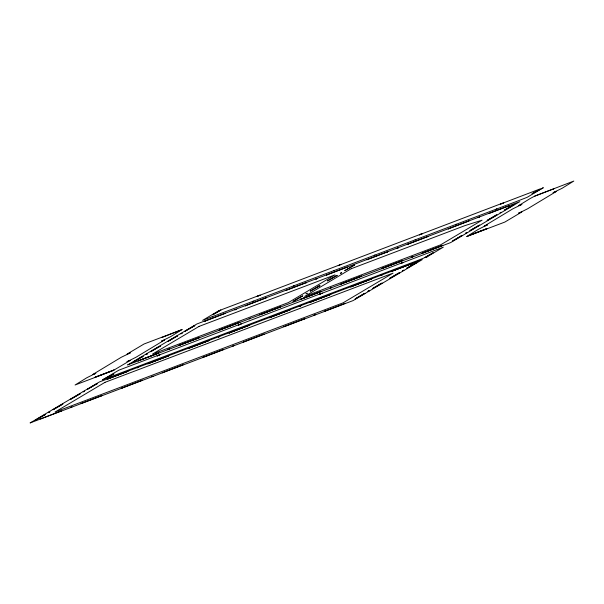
<?xml version="1.0" encoding="UTF-8"?>
<svg xmlns="http://www.w3.org/2000/svg" width="604" height="604" viewBox="0 0 604 604"><rect width="100%" height="100%" fill="white"/><g stroke="black" fill="none" stroke-linecap="round" stroke-linejoin="round"><path stroke-width="0.91" d="M146.236 354.322L147.55 353.778L146.236 354.329M182.03 333.287L180.762 333.823L182.038 333.272M236.088 309.323L234.82 309.86L236.088 309.308M152.971 376.232L152.397 376.511M307.179 293.28L305.911 293.808L307.179 293.265M234.103 345.473L232.834 346.001L234.11 345.458M478.179 217.576L479.485 217.032L478.217 217.583M92.593 374.586L121.291 357.258L129.807 353.159L130.321 352.849L127.074 354.08L144.062 343.986L182.189 329.527L161.744 337.576L162.265 337.266M93.288 374.435L95.832 373.355L95.319 373.665M95.024 373.665L86.802 377.764L75.092 384.997L113.22 370.539L114.081 370.026L95.017 377.251L114.601 369.716L130.207 360.437M127.474 361.358L126.961 361.668L129.505 360.596M127.769 361.358L135.991 357.258L164.688 339.931L161.449 341.162L170.479 336.753L180.815 330.343M219.32 310.418L202.597 320.362L516.473 201.487L527.133 197.334L543.336 187.693L533.204 193.28L531.988 193.741L540.097 188.924L502.86 203.148L503.381 202.846M41.019 418.632L40.498 418.934L61.298 410.939L60.785 411.249M205.262 320.966L204.748 321.275L225.549 313.272L225.028 313.582M212.223 316.828L212.736 316.519M157.606 355.597L157.093 355.907L158.731 355.061L118.777 370.207L102.567 379.848L113.914 373.793L105.813 378.617L416.443 260.966L423.857 258.044L433.174 252.766L425.073 257.583L427.104 256.813M257.636 296.119L257.123 296.428L260.075 295.197M157.697 355.673L157.357 355.877L160.045 354.676L159.524 354.986M258.248 295.885L258.761 295.582L222.053 309.497L212.729 314.775L220.838 309.958L218.807 310.728M159.433 354.903L239.863 324.303L238.225 325.148L238.739 324.839M259.984 295.114L259.463 295.424L339.901 264.824L339.38 265.126M81.585 403.253L81.064 403.555L101.865 395.56L101.351 395.869M245.828 305.586L245.315 305.896L266.115 297.893L265.594 298.202M252.789 301.449L253.303 301.139M122.151 387.874L121.638 388.176L142.438 380.18L141.917 380.49M286.394 290.207L285.881 290.516L306.681 282.521L306.16 282.823M293.355 286.07L293.876 285.76M338.769 265.36L338.255 265.669L341.207 264.439M238.829 324.914L238.489 325.118L241.177 323.918L240.656 324.227M240.566 324.144L321.003 293.544L319.357 294.39L319.871 294.08M341.117 264.356L340.596 264.665L421.033 234.065L420.512 234.367M162.718 372.494L162.204 372.796L183.004 364.801L182.483 365.11M326.968 274.828L326.447 275.137L347.247 267.142L346.734 267.444M333.921 270.69L334.442 270.381M203.284 357.115L202.77 357.417L223.571 349.422L223.05 349.731M367.534 259.448L367.013 259.758L387.813 251.762L387.3 252.064M374.488 255.311L375.008 255.001M419.908 234.601L419.387 234.911L422.339 233.68M319.969 294.156L319.622 294.359L322.309 293.159L321.789 293.469M321.698 293.385L402.136 262.785L400.49 263.631L401.011 263.321M422.249 233.605L421.728 233.907L502.166 203.306L501.645 203.608M243.85 341.736L243.337 342.045L264.137 334.042L263.616 334.352M408.1 244.069L407.579 244.378L428.379 236.383L427.866 236.685M415.054 239.931L415.575 239.622M284.416 326.356L283.903 326.666L304.703 318.663L304.182 318.972M448.666 228.689L448.145 228.999L468.946 221.004L468.432 221.306M455.62 224.552L456.141 224.243M501.041 203.842L500.52 204.152L503.472 202.921M401.101 263.397L400.754 263.608L403.442 262.4L402.921 262.71M402.83 262.634L443.306 247.172L426.583 257.123M324.982 310.977L324.469 311.286L345.269 303.284L344.748 303.593M489.232 213.31L488.711 213.62L509.512 205.624L508.998 205.926M496.186 209.173L496.707 208.863M484.197 226.123L512.894 208.795L521.931 204.394L518.685 205.617L530.138 198.542L534.291 196.345L553.868 188.803L553.355 189.112M534.804 196.036L573.8 181.064L562.082 188.297L553.053 192.699L556.299 191.468L527.602 208.795L519.38 212.902M484.899 225.972L487.443 224.899L486.93 225.201M486.635 225.201L478.413 229.301L468.077 235.711L487.141 228.486L486.628 228.795L466.696 236.534L504.831 222.076L521.811 211.974M519.085 212.902L518.572 213.204L521.116 212.132M397.621 248.048C395.892 248.901 399.508 247.225 397.779 248.085M137.833 367.549C136.104 368.41 139.743 366.719 137.991 367.587M500.557 212.502C498.836 213.348 502.452 211.679 500.716 212.532M330.886 287.731C329.188 288.584 332.766 286.908 331.052 287.761M49.294 412.026C47.573 412.879 51.189 411.203 49.46 412.056M152.238 376.473L151.664 376.753L152.971 376.216M30.208 422.891L353.129 300.581L422.302 259.607L99.366 381.97L30.208 422.891M127.723 364.899L450.652 242.589L519.817 201.623L196.881 323.978L127.723 364.899M83.254 391.769L84.515 391.271L83.254 391.769M70.577 407.481L71.838 406.975L70.577 407.481M168.093 349.497L169.354 348.999L168.093 349.497M218.437 337.04L219.705 336.534L218.437 337.04M249.226 318.738L250.494 318.225L249.226 318.738M315.952 279.056L317.221 278.55L315.952 279.056M340.399 273.265L341.668 272.759L340.399 273.265M299.569 306.288L300.837 305.79L299.569 306.288M313.974 315.205L315.243 314.699L313.974 315.205M380.701 275.53L381.97 275.016L380.701 275.53M411.49 257.221L412.759 256.723L411.49 257.221M368.025 291.241L369.293 290.735L368.025 291.241M402.513 270.735L403.782 270.23L402.513 270.735M465.548 233.25L466.809 232.744L465.548 233.25M44.454 414.835L35.84 419.961L45.678 414.374L44.454 414.835M61.699 404.582L53.076 409.708L62.914 404.121L61.699 404.582M78.943 394.329L70.321 399.455L80.158 393.868L78.943 394.329M96.187 384.076L87.565 389.202L97.403 383.615L96.187 384.076M141.978 356.851L133.356 361.977L143.193 356.39L141.978 356.851M159.214 346.598L150.592 351.724L160.438 346.137L159.214 346.598M176.459 336.345L167.837 341.471L177.674 335.884L176.459 336.345M193.703 326.092L185.081 331.219L194.918 325.632L193.703 326.092M107.746 378.95L107.233 379.259L128.033 371.264L107.746 378.95M138.535 360.641L138.022 360.95L158.822 352.955L138.535 360.641M104.998 382.332L54.994 412.064L343.019 302.876L393.023 273.144L104.998 382.332M199.063 326.402L152.51 354.08L288.41 302.559L334.963 274.88L199.063 326.402M148.312 363.57L147.799 363.88L168.599 355.884L148.312 363.57M179.101 345.262L178.588 345.571L199.388 337.576L179.101 345.262M188.878 348.191L188.365 348.5L209.165 340.505L188.878 348.191M219.667 329.882L219.154 330.192L239.954 322.196L219.667 329.882M229.444 332.812L228.931 333.121L249.731 325.126L229.444 332.812M260.233 314.503L259.72 314.812L280.52 306.817L260.233 314.503M301.607 296.33L292.985 301.456L302.823 295.869L301.607 296.33M318.844 286.077L310.229 291.204L320.067 285.617L318.844 286.077M336.088 275.824L327.466 280.951L337.304 275.364L336.088 275.824M353.332 265.571L344.71 270.698L354.548 265.111L353.332 265.571M351.188 268.727L304.635 296.413L440.535 244.892L482.075 220.188L464.937 225.609L351.188 268.727M270.011 317.432L269.497 317.742L290.298 309.746L270.011 317.432M300.8 299.123L300.286 299.433L321.086 291.438L300.8 299.123M310.577 302.053L310.063 302.362L330.864 294.367L310.577 302.053M341.366 283.752L340.852 284.054L361.653 276.058L341.366 283.752M351.151 286.673L350.63 286.983L371.43 278.988L351.151 286.673M381.939 268.372L381.418 268.674L402.219 260.679L381.939 268.372M391.717 271.294L391.196 271.604L411.996 263.608L391.717 271.294M422.506 252.993L421.985 253.295L442.785 245.299L422.506 252.993M363.714 293.801L355.099 298.927L364.937 293.34L363.714 293.801M380.958 283.548L372.336 288.674L382.173 283.087L380.958 283.548M398.202 273.295L389.58 278.421L399.418 272.834L398.202 273.295M415.446 263.042L406.824 268.168L416.662 262.581L415.446 263.042M461.237 235.817L452.615 240.943L462.453 235.356L461.237 235.817M478.474 225.564L469.859 230.69L479.697 225.103L478.474 225.564M495.718 215.311L487.096 220.437L496.933 214.85L495.718 215.311M512.962 205.058L504.34 210.184L514.178 204.597L512.962 205.058"/></g></svg>
